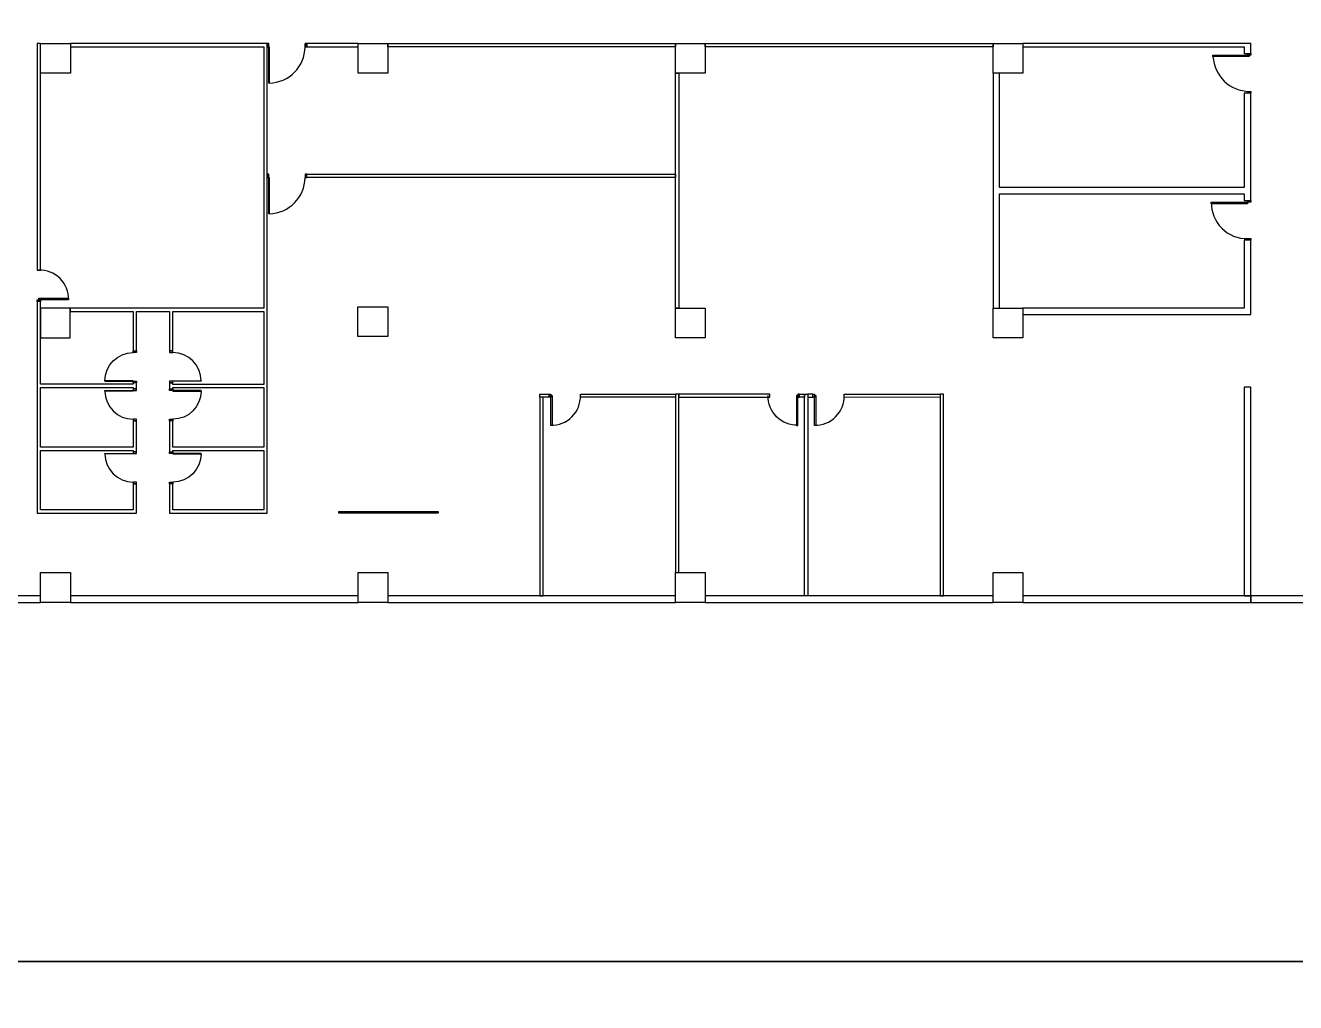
# Model space of a CAD drawing. Header units: centimetres. Extents: x -2363 to 10982, y -15317 to 6533.
# Drawn here: x 1289 to 5130, y -4516 to -1561 of the extents above; entities that cross this region are included whole.
import ezdxf

# ---------------------------------------------------------------- set-up
doc = ezdxf.new("R2010")
doc.units = ezdxf.units.CM
doc.header["$MEASUREMENT"] = 0
for name, color, linetype in [('00_Coffee', 5, 'Continuous'), ('00_Walls', 6, 'Continuous'), ('01_Doors', 4, 'Continuous'), ('01_Space_Partitions', 191, 'Continuous')]:
    doc.layers.add(name, color=color, linetype=linetype)

# ---------------------------------------------------------------- blocks, each defined once
blk = doc.blocks.new('A$Ceff24fad')
at = {"layer": '01_Doors'}
for points in [[(85.3, 91.8), (85.3, 90.3), (0, 90.3), (0, 91.8)], [(85.3, 91.8), (95.5, 91.8), (95.5, 96.8), (85.3, 96.8)], [(85.3, 0), (95.5, 0), (95.5, 5), (85.3, 5)]]:
    blk.add_lwpolyline(points, close=True, dxfattribs=at)
blk.add_arc((85.3, 90.3), 85.3, 180, 270, dxfattribs=at)
blk = doc.blocks.new('A$Ceb85731e')
at = {"layer": '01_Doors'}
for points in [[(0, 5), (10, 5), (10, 0), (0, 0)], [(4.7, 9.4), (94.7, 9.4), (94.7, 5), (4.7, 5)]]:
    blk.add_lwpolyline(points, close=True, dxfattribs=at)
blk.add_arc((6.9, 7.2), 87.8, 358.5646, 91.4354, dxfattribs=at)

msp = doc.modelspace()

# ---------------------------------------------------------------- linework, layer by layer
at = {"layer": '00_Coffee'}
for points in [[(-2362.9, 1070.9), (10982.1, 1070.9), (10982.1, -4391.7), (-2362.9, -4391.7)], [(-2362.9, -4391.7), (10982.1, -4391.7), (10982.1, -9854.3), (-2362.9, -9854.3)]]:
    msp.add_lwpolyline(points, close=True, dxfattribs=at)
at = {"layer": '00_Walls'}
msp.add_line((1424.5, -1615.4), (1424.5, -1625.4), dxfattribs=at)
for points in [[(1334.5, -1615.4), (1324.5, -1615.4), (1324, -2300.4), (1334, -2300.4)], [(1424.5, -1705.4), (1334.5, -1705.4), (1334.5, -1615.4), (1424.5, -1615.4)], [(2019.5, -1615.4), (1424.5, -1615.4), (1424.5, -1625.4), (1549.5, -1625.4), (1559.5, -1625.4), (2009.4, -1625.4), (2009.4, -2026.2), (2009.4, -2036.2), (2009.4, -2415.4), (1424.1, -2415.4), (1424.1, -2425.4), (1614.3, -2425.4), (1614.3, -2544.9), (1624.5, -2544.9), (1624.5, -2425.4), (1724.5, -2425.4), (1724.5, -2544.9), (1734.7, -2544.9), (1734.7, -2425.4), (2009.5, -2425.4), (2009.5, -2646.1), (1734.7, -2646.1), (1734.7, -2641.7), (1724.5, -2641.7), (1724.5, -2659.8), (1734.7, -2659.8), (1734.7, -2655.7), (2009.5, -2655.7), (2009.5, -2835.7), (1734.7, -2835.7), (1734.7, -2756.6), (1724.5, -2756.6), (1724.5, -2849.8), (1734.7, -2849.8), (1734.7, -2846.1), (2009.5, -2846.1), (2009.5, -3026.1), (1734.7, -3026.1), (1734.7, -2946.6), (1724.5, -2946.6), (1724.5, -3036.1), (2019.5, -3036.1), (2019.5, -2646.1), (2019.5, -2425.4), (2019.5, -2425.4)], [(2139.1, -1625.6), (2294.5, -1625.6), (2294.5, -1615.4), (2139.1, -1615.4)], [(2384.5, -1705.4), (2294.5, -1705.4), (2294.5, -1615.4), (2384.5, -1615.4)], [(3254.5, -1625.5), (2384.5, -1625.5), (2384.5, -1615.4), (3254.5, -1615.5)], [(3344.5, -1705.4), (3254.5, -1705.4), (3254.5, -1615.4), (3344.5, -1615.4)], [(4214.5, -1625.4), (3344.5, -1625.4), (3344.5, -1615.4), (4214.5, -1615.4)], [(4304.5, -1705.4), (4214.5, -1705.4), (4214.5, -1615.4), (4304.5, -1615.4)], [(4974.5, -1645.4), (4994.5, -1645.4), (4994.5, -1615.4), (4304.5, -1615.4), (4304.5, -1625.4), (4974.5, -1625.4)], [(3264.5, -2415.4), (3254.5, -2415.4), (3254.5, -1705.4), (3264.5, -1705.4)], [(4214.5, -1705.4), (4214.5, -2415.4), (4234.5, -2415.4), (4234.5, -2070.4), (4974.5, -2070.4), (4974.5, -2090.4), (4994.5, -2090.4), (4994.5, -1765.4), (4974.5, -1765.4), (4974.5, -2050.4), (4234.5, -2050.4), (4234.5, -1705.4)], [(3254.5, -2020.5), (2139.1, -2020.4), (2139.1, -2010.4), (3254.5, -2010.5)], [(4994.5, -2210.4), (4974.5, -2210.4), (4974.5, -2415.4), (4304.5, -2415.4), (4304.5, -2435.4), (4974.5, -2435.4), (4994.5, -2435.4)], [(1624.5, -2641.7), (1614.3, -2641.7), (1614.3, -2645.7), (1334.2, -2645.7), (1334.2, -2505.4), (1334.1, -2505.4), (1334.1, -2415.4), (1334.2, -2395.4), (1324.2, -2395.4), (1324.2, -3036.1), (1624.5, -3036.1), (1624.5, -2946.6), (1614.3, -2946.6), (1614.3, -3026.1), (1334.2, -3026.1), (1334.2, -2845.7), (1614.3, -2845.7), (1614.3, -2849.8), (1624.5, -2849.8), (1624.5, -2756.6), (1614.3, -2756.6), (1614.3, -2836.1), (1334.2, -2836.1), (1334.2, -2655.7), (1614.3, -2655.7), (1614.3, -2659.8), (1624.5, -2659.8)], [(1424.1, -2415.4), (1334.2, -2415.4), (1334.2, -2505.4), (1424.1, -2505.4)], [(2384.1, -2501.7), (2294.1, -2501.7), (2294.1, -2411.7), (2384.1, -2411.7)], [(3344.5, -2505.4), (3254.5, -2505.4), (3254.5, -2415.4), (3344.5, -2415.4)], [(4304.5, -2505.4), (4214.5, -2505.4), (4214.5, -2415.4), (4304.5, -2415.4)], [(2872, -2685.4), (2844.5, -2685.4), (2844.5, -2675.4), (2872, -2675.4)], [(2854.5, -2685.4), (2844.5, -2685.4), (2844.5, -3285.4), (2854.5, -3285.4)], [(3254.5, -2685.4), (2967, -2685.4), (2967, -2675.4), (3254.5, -2675.4)], [(3254.5, -3215.5), (3264.5, -3215.5), (3264.5, -2675.4), (3254.5, -2675.4)], [(3539.6, -2675.4), (3264.5, -2675.4), (3264.5, -2685.4), (3539.6, -2685.4)], [(3629.6, -2675.4), (3644.5, -2675.4), (3644.5, -2685.4), (3629.6, -2685.4)], [(3654.5, -3285.4), (3644.5, -3285.4), (3644.5, -2675.4), (3654.5, -2675.4)], [(3669.4, -2675.4), (3654.5, -2675.4), (3654.5, -2685.4), (3669.4, -2685.4)], [(3764.5, -2675.5), (4054.5, -2675.4), (4054.5, -2685.4), (3764.5, -2685.5)], [(4064.5, -2675.4), (4054.5, -2675.4), (4054.5, -3285.4), (4064.5, -3285.4)], [(4994.5, -2654.5), (4974.5, -2654.5), (4974.5, -3285.4), (4994.5, -3285.4)], [(1424.5, -3305.4), (1334.5, -3305.4), (1334.5, -3215.4), (1424.5, -3215.4)], [(2384.5, -3305.4), (2294.5, -3305.4), (2294.5, -3215.4), (2384.5, -3215.4)], [(3344.5, -3305.4), (3254.5, -3305.4), (3254.5, -3215.4), (3344.5, -3215.4)], [(4304.5, -3305.4), (4214.5, -3305.4), (4214.5, -3215.4), (4304.5, -3215.4)], [(464.5, -3305.4), (1334.5, -3305.4), (1334.5, -3285.4), (464.5, -3285.4)], [(1424.5, -3305.4), (2294.5, -3305.4), (2294.5, -3285.4), (1424.5, -3285.4)], [(2384.5, -3305.4), (3254.5, -3305.4), (3254.5, -3285.4), (2384.5, -3285.4)], [(3344.5, -3305.4), (4214.5, -3305.4), (4214.5, -3285.4), (3344.5, -3285.4)], [(4304.5, -3305.4), (4994.5, -3305.4), (4994.5, -3285.4), (4304.5, -3285.4)], [(4994.5, -3305.4), (5174.5, -3305.4), (5174.5, -3285.4), (4994.5, -3285.4)]]:
    msp.add_lwpolyline(points, close=True, dxfattribs=at)
at = {"layer": '01_Doors'}
for points in [[(2024.5, -1615.4), (2019.5, -1615.4), (2019.5, -1625.4), (2024.5, -1625.4)], [(2019.5, -1615.4), (2019.5, -1625.6)], [(2024.5, -1625.6), (2024.5, -1615.4)], [(2134.1, -1625.4), (2134.1, -1615.4)], [(2134.1, -1625.4), (2134.1, -1625.6)], [(2139.1, -1625.6), (2139.1, -1615.4)]]:
    msp.add_lwpolyline(points, dxfattribs=at)
for points in [[(2024.5, -1625.6), (2026, -1625.6), (2026, -1735), (2024.5, -1735)], [(2139.1, -1625.6), (2139.1, -1615.4), (2134.1, -1615.4), (2134.1, -1625.6)], [(4879.5, -1650.4), (4989.5, -1650.4), (4989.5, -1654.8), (4879.5, -1654.8)], [(4984.5, -1645.4), (4994.5, -1645.4), (4994.5, -1650.4), (4984.5, -1650.4)], [(4984.5, -1760.4), (4994.5, -1760.4), (4994.5, -1765.4), (4984.5, -1765.4)], [(2024.5, -2020.6), (2024.5, -2010.4), (2019.5, -2010.4), (2019.5, -2020.6)], [(2024.5, -2020.6), (2026, -2020.6), (2026, -2130), (2024.5, -2130)], [(2139.1, -2020.6), (2139.1, -2010.4), (2134.1, -2010.4), (2134.1, -2020.6)], [(4874.5, -2095.4), (4984.5, -2095.4), (4984.5, -2099.8), (4874.5, -2099.8)], [(4984.5, -2090.4), (4994.5, -2090.4), (4994.5, -2095.4), (4984.5, -2095.4)], [(4984.5, -2205.4), (4994.5, -2205.4), (4994.5, -2210.4), (4984.5, -2210.4)], [(1324.2, -2390.4), (1334.2, -2390.4), (1334.2, -2395.4), (1324.2, -2395.4)], [(1329, -2386), (1419, -2386), (1419, -2390.4), (1329, -2390.4)]]:
    msp.add_lwpolyline(points, close=True, dxfattribs=at)
for centre, radius, start, end in [((2024.5, -1625.4), 109.6, 270.8003, 0), ((4991.8, -1648.2), 112.3, 183.3956, 268.8462), ((2024.5, -2020.4), 109.6, 270.8003, 0), ((4982.3, -2097.6), 107.8, 178.8309, 271.1691), ((1331.2, -2388.2), 87.8, 358.5646, 91.4354)]:
    msp.add_arc(centre, radius, start, end, dxfattribs=at)
at = {"layer": '01_Space_Partitions'}
msp.add_lwpolyline([(2536.5, -3036.1), (2236.5, -3036.1), (2236.5, -3031.1), (2536.5, -3031.1)], close=True, dxfattribs=at)

# ---------------------------------------------------------------- block references
at = {"layer": '00_Walls', "rotation": 270}
for p in [(2872, -2675.4), (3669.4, -2675.4)]:
    msp.add_blockref('A$Ceb85731e', p, dxfattribs=at)
at = {"layer": '00_Walls', "xscale": -1, "rotation": 90}
msp.add_blockref('A$Ceb85731e', (3629.6, -2675.4), dxfattribs=at)
at = {"layer": '01_Doors', "xscale": -1, "rotation": 180}
msp.add_blockref('A$Ceff24fad', (1529, -2544.9), dxfattribs=at)
at = {"layer": '01_Doors', "rotation": 180}
msp.add_blockref('A$Ceff24fad', (1820, -2544.9), dxfattribs=at)
at = {"layer": '01_Doors'}
for p in [(1529, -2756.6), (1529, -2946.6)]:
    msp.add_blockref('A$Ceff24fad', p, dxfattribs=at)
at = {"layer": '01_Doors', "xscale": -1}
for p in [(1820, -2756.6), (1820, -2946.6)]:
    msp.add_blockref('A$Ceff24fad', p, dxfattribs=at)

doc.saveas('drawing.dxf')
